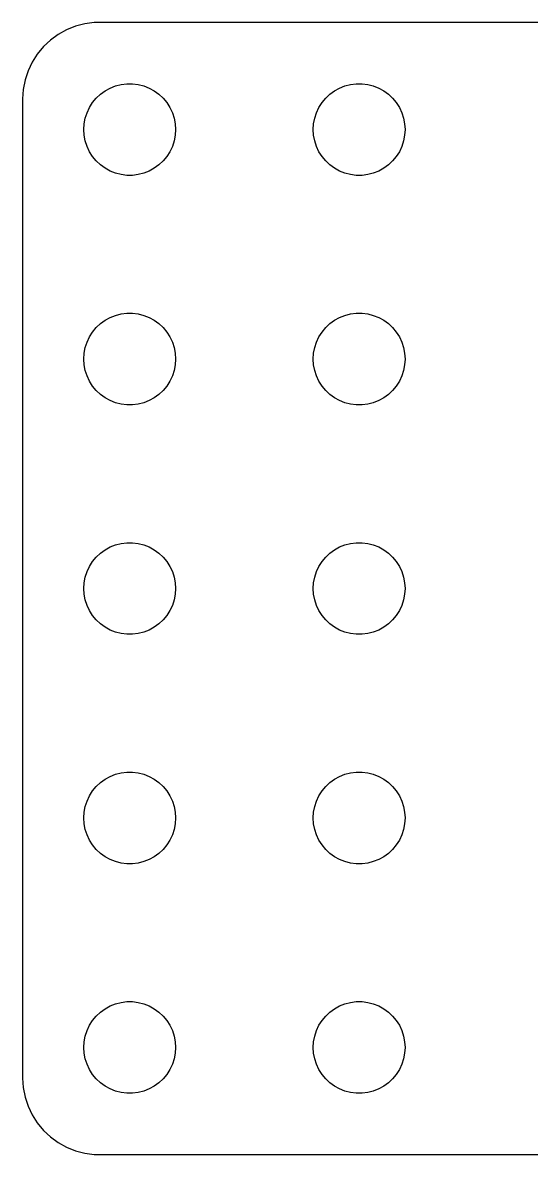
# Model space of a CAD drawing. Header units: metres. Extents: x -37 to 37, y 383 to 793.
# Drawn here: x -37 to -3.7, y 467 to 541 of the extents above; entities that cross this region are included whole.
import ezdxf

# ---------------------------------------------------------------- set-up
doc = ezdxf.new("R2010")
doc.units = ezdxf.units.M

msp = doc.modelspace()

# ---------------------------------------------------------------- linework, layer by layer
for p, q in [((-32.9369, 540.911), (-33.5451, 540.755)), ((-32.3139, 540.99), (-32.9369, 540.911)), ((32.3139, 540.99), (-32.3139, 540.99)), ((-34.6791, 540.222), (-35.1871, 539.853)), ((-34.1289, 540.524), (-34.6791, 540.222)), ((-33.5451, 540.755), (-34.1289, 540.524)), ((-35.6448, 539.423), (-36.0451, 538.939)), ((-35.1871, 539.853), (-35.6448, 539.423)), ((-36.0451, 538.939), (-36.3815, 538.409)), ((-36.6489, 537.841), (-36.8429, 537.243)), ((-36.3815, 538.409), (-36.6489, 537.841)), ((-36.8429, 537.243), (-36.9606, 536.627)), ((-36.9606, 536.627), (-37, 536)), ((-31.9123, 536.312), (-31.6075, 536.533)), ((-31.6075, 536.533), (-31.2773, 536.714)), ((-31.2773, 536.714), (-30.927, 536.853)), ((-30.927, 536.853), (-30.5621, 536.947)), ((-30.5621, 536.947), (-30.1884, 536.994)), ((-30.1884, 536.994), (-29.8116, 536.994)), ((-29.8116, 536.994), (-29.4379, 536.947)), ((-29.4379, 536.947), (-29.0729, 536.853)), ((-29.0729, 536.853), (-28.7227, 536.714)), ((-28.7227, 536.714), (-28.3925, 536.533)), ((-28.3925, 536.533), (-28.0877, 536.312)), ((-16.9123, 536.312), (-16.6075, 536.533)), ((-16.6075, 536.533), (-16.2773, 536.714)), ((-16.2773, 536.714), (-15.927, 536.853)), ((-15.927, 536.853), (-15.5621, 536.947)), ((-15.5621, 536.947), (-15.1884, 536.994)), ((-15.1884, 536.994), (-14.8116, 536.994)), ((-14.8116, 536.994), (-14.4379, 536.947)), ((-14.4379, 536.947), (-14.0729, 536.853)), ((-14.0729, 536.853), (-13.7227, 536.714)), ((-13.7227, 536.714), (-13.3925, 536.533)), ((-13.3925, 536.533), (-13.0877, 536.312)), ((-37, 536), (-37, 472)), ((-32.6289, 535.445), (-32.427, 535.763)), ((-32.427, 535.763), (-32.1869, 536.054)), ((-32.1869, 536.054), (-31.9123, 536.312)), ((-28.0877, 536.312), (-27.8131, 536.054)), ((-27.8131, 536.054), (-27.5729, 535.763)), ((-27.5729, 535.763), (-27.3711, 535.445)), ((-17.6289, 535.445), (-17.427, 535.763)), ((-17.427, 535.763), (-17.1869, 536.054)), ((-17.1869, 536.054), (-16.9123, 536.312)), ((-13.0877, 536.312), (-12.8131, 536.054)), ((-12.8131, 536.054), (-12.5729, 535.763)), ((-12.5729, 535.763), (-12.3711, 535.445)), ((-32.9057, 534.746), (-32.7893, 535.104)), ((-32.7893, 535.104), (-32.6289, 535.445)), ((-27.3711, 535.445), (-27.2107, 535.104)), ((-27.2107, 535.104), (-27.0942, 534.746)), ((-17.9057, 534.746), (-17.7893, 535.104)), ((-17.7893, 535.104), (-17.6289, 535.445)), ((-12.3711, 535.445), (-12.2107, 535.104)), ((-12.2107, 535.104), (-12.0942, 534.746)), ((-33, 534), (-32.9763, 534.376)), ((-32.9763, 534.376), (-32.9057, 534.746)), ((-27.0942, 534.746), (-27.0237, 534.376)), ((-27.0237, 534.376), (-27, 534)), ((-18, 534), (-17.9763, 534.376)), ((-17.9763, 534.376), (-17.9057, 534.746)), ((-12.0942, 534.746), (-12.0237, 534.376)), ((-12.0237, 534.376), (-12, 534)), ((-32.9763, 533.624), (-33, 534)), ((-32.9057, 533.254), (-32.9763, 533.624)), ((-27.0237, 533.624), (-27.0942, 533.254)), ((-27, 534), (-27.0237, 533.624)), ((-17.9763, 533.624), (-18, 534)), ((-17.9057, 533.254), (-17.9763, 533.624)), ((-12.0237, 533.624), (-12.0942, 533.254)), ((-12, 534), (-12.0237, 533.624)), ((-32.7893, 532.896), (-32.9057, 533.254)), ((-32.6289, 532.555), (-32.7893, 532.896)), ((-27.2107, 532.896), (-27.3711, 532.555)), ((-27.0942, 533.254), (-27.2107, 532.896)), ((-17.7893, 532.896), (-17.9057, 533.254)), ((-17.6289, 532.555), (-17.7893, 532.896)), ((-12.2107, 532.896), (-12.3711, 532.555)), ((-12.0942, 533.254), (-12.2107, 532.896)), ((-32.427, 532.237), (-32.6289, 532.555)), ((-32.1869, 531.946), (-32.427, 532.237)), ((-31.9123, 531.688), (-32.1869, 531.946)), ((-27.8131, 531.946), (-28.0877, 531.688)), ((-27.5729, 532.237), (-27.8131, 531.946)), ((-27.3711, 532.555), (-27.5729, 532.237)), ((-17.427, 532.237), (-17.6289, 532.555)), ((-17.1869, 531.946), (-17.427, 532.237)), ((-16.9123, 531.688), (-17.1869, 531.946)), ((-12.8131, 531.946), (-13.0877, 531.688)), ((-12.5729, 532.237), (-12.8131, 531.946)), ((-12.3711, 532.555), (-12.5729, 532.237)), ((-31.6075, 531.467), (-31.9123, 531.688)), ((-31.2773, 531.286), (-31.6075, 531.467)), ((-30.927, 531.147), (-31.2773, 531.286)), ((-28.7227, 531.286), (-29.0729, 531.147)), ((-28.3925, 531.467), (-28.7227, 531.286)), ((-28.0877, 531.688), (-28.3925, 531.467)), ((-16.6075, 531.467), (-16.9123, 531.688)), ((-16.2773, 531.286), (-16.6075, 531.467)), ((-15.927, 531.147), (-16.2773, 531.286)), ((-13.7227, 531.286), (-14.0729, 531.147)), ((-13.3925, 531.467), (-13.7227, 531.286)), ((-13.0877, 531.688), (-13.3925, 531.467)), ((-30.5621, 531.053), (-30.927, 531.147)), ((-30.1884, 531.006), (-30.5621, 531.053)), ((-29.8116, 531.006), (-30.1884, 531.006)), ((-29.4379, 531.053), (-29.8116, 531.006)), ((-29.0729, 531.147), (-29.4379, 531.053)), ((-15.5621, 531.053), (-15.927, 531.147)), ((-15.1884, 531.006), (-15.5621, 531.053)), ((-14.8116, 531.006), (-15.1884, 531.006)), ((-14.4379, 531.053), (-14.8116, 531.006)), ((-14.0729, 531.147), (-14.4379, 531.053)), ((-31.6075, 521.533), (-31.2773, 521.714)), ((-31.2773, 521.714), (-30.927, 521.853)), ((-30.927, 521.853), (-30.5621, 521.947)), ((-30.5621, 521.947), (-30.1884, 521.994)), ((-30.1884, 521.994), (-29.8116, 521.994)), ((-29.8116, 521.994), (-29.4379, 521.947)), ((-29.4379, 521.947), (-29.0729, 521.853)), ((-29.0729, 521.853), (-28.7227, 521.714)), ((-28.7227, 521.714), (-28.3925, 521.533)), ((-16.6075, 521.533), (-16.2773, 521.714)), ((-16.2773, 521.714), (-15.927, 521.853)), ((-15.927, 521.853), (-15.5621, 521.947)), ((-15.5621, 521.947), (-15.1884, 521.994)), ((-15.1884, 521.994), (-14.8116, 521.994)), ((-14.8116, 521.994), (-14.4379, 521.947)), ((-14.4379, 521.947), (-14.0729, 521.853)), ((-14.0729, 521.853), (-13.7227, 521.714)), ((-13.7227, 521.714), (-13.3925, 521.533)), ((-32.427, 520.763), (-32.1869, 521.054)), ((-32.1869, 521.054), (-31.9123, 521.312)), ((-31.9123, 521.312), (-31.6075, 521.533)), ((-28.3925, 521.533), (-28.0877, 521.312)), ((-28.0877, 521.312), (-27.8131, 521.054)), ((-27.8131, 521.054), (-27.5729, 520.763)), ((-17.427, 520.763), (-17.1869, 521.054)), ((-17.1869, 521.054), (-16.9123, 521.312)), ((-16.9123, 521.312), (-16.6075, 521.533)), ((-13.3925, 521.533), (-13.0877, 521.312)), ((-13.0877, 521.312), (-12.8131, 521.054)), ((-12.8131, 521.054), (-12.5729, 520.763)), ((-32.9057, 519.746), (-32.7893, 520.104)), ((-32.7893, 520.104), (-32.6289, 520.445)), ((-32.6289, 520.445), (-32.427, 520.763)), ((-27.5729, 520.763), (-27.3711, 520.445)), ((-27.3711, 520.445), (-27.2107, 520.104)), ((-27.2107, 520.104), (-27.0942, 519.746)), ((-17.9057, 519.746), (-17.7893, 520.104)), ((-17.7893, 520.104), (-17.6289, 520.445)), ((-17.6289, 520.445), (-17.427, 520.763)), ((-12.5729, 520.763), (-12.3711, 520.445)), ((-12.3711, 520.445), (-12.2107, 520.104)), ((-12.2107, 520.104), (-12.0942, 519.746)), ((-33, 519), (-32.9763, 519.376)), ((-32.9763, 519.376), (-32.9057, 519.746)), ((-27.0942, 519.746), (-27.0237, 519.376)), ((-27.0237, 519.376), (-27, 519)), ((-18, 519), (-17.9763, 519.376)), ((-17.9763, 519.376), (-17.9057, 519.746)), ((-12.0942, 519.746), (-12.0237, 519.376)), ((-12.0237, 519.376), (-12, 519)), ((-32.9763, 518.624), (-33, 519)), ((-32.9057, 518.254), (-32.9763, 518.624)), ((-27.0237, 518.624), (-27.0942, 518.254)), ((-27, 519), (-27.0237, 518.624)), ((-17.9763, 518.624), (-18, 519)), ((-17.9057, 518.254), (-17.9763, 518.624)), ((-12.0237, 518.624), (-12.0942, 518.254)), ((-12, 519), (-12.0237, 518.624)), ((-32.7893, 517.896), (-32.9057, 518.254)), ((-32.6289, 517.555), (-32.7893, 517.896)), ((-27.2107, 517.896), (-27.3711, 517.555)), ((-27.0942, 518.254), (-27.2107, 517.896)), ((-17.7893, 517.896), (-17.9057, 518.254)), ((-17.6289, 517.555), (-17.7893, 517.896)), ((-12.2107, 517.896), (-12.3711, 517.555)), ((-12.0942, 518.254), (-12.2107, 517.896)), ((-32.427, 517.237), (-32.6289, 517.555)), ((-32.1869, 516.946), (-32.427, 517.237)), ((-27.5729, 517.237), (-27.8131, 516.946)), ((-27.3711, 517.555), (-27.5729, 517.237)), ((-17.427, 517.237), (-17.6289, 517.555)), ((-17.1869, 516.946), (-17.427, 517.237)), ((-12.5729, 517.237), (-12.8131, 516.946)), ((-12.3711, 517.555), (-12.5729, 517.237)), ((-31.9123, 516.688), (-32.1869, 516.946)), ((-31.6075, 516.467), (-31.9123, 516.688)), ((-31.2773, 516.286), (-31.6075, 516.467)), ((-28.3925, 516.467), (-28.7227, 516.286)), ((-28.0877, 516.688), (-28.3925, 516.467)), ((-27.8131, 516.946), (-28.0877, 516.688)), ((-16.9123, 516.688), (-17.1869, 516.946)), ((-16.6075, 516.467), (-16.9123, 516.688)), ((-16.2773, 516.286), (-16.6075, 516.467)), ((-13.3925, 516.467), (-13.7227, 516.286)), ((-13.0877, 516.688), (-13.3925, 516.467)), ((-12.8131, 516.946), (-13.0877, 516.688)), ((-30.927, 516.147), (-31.2773, 516.286)), ((-30.5621, 516.053), (-30.927, 516.147)), ((-30.1884, 516.006), (-30.5621, 516.053)), ((-29.8116, 516.006), (-30.1884, 516.006)), ((-29.4379, 516.053), (-29.8116, 516.006)), ((-29.0729, 516.147), (-29.4379, 516.053)), ((-28.7227, 516.286), (-29.0729, 516.147)), ((-15.927, 516.147), (-16.2773, 516.286)), ((-15.5621, 516.053), (-15.927, 516.147)), ((-15.1884, 516.006), (-15.5621, 516.053)), ((-14.8116, 516.006), (-15.1884, 516.006)), ((-14.4379, 516.053), (-14.8116, 516.006)), ((-14.0729, 516.147), (-14.4379, 516.053)), ((-13.7227, 516.286), (-14.0729, 516.147)), ((-31.2773, 506.714), (-30.927, 506.853)), ((-30.927, 506.853), (-30.5621, 506.947)), ((-30.5621, 506.947), (-30.1884, 506.994)), ((-30.1884, 506.994), (-29.8116, 506.994)), ((-29.8116, 506.994), (-29.4379, 506.947)), ((-29.4379, 506.947), (-29.0729, 506.853)), ((-29.0729, 506.853), (-28.7227, 506.714)), ((-16.2773, 506.714), (-15.927, 506.853)), ((-15.927, 506.853), (-15.5621, 506.947)), ((-15.5621, 506.947), (-15.1884, 506.994)), ((-15.1884, 506.994), (-14.8116, 506.994)), ((-14.8116, 506.994), (-14.4379, 506.947)), ((-14.4379, 506.947), (-14.0729, 506.853)), ((-14.0729, 506.853), (-13.7227, 506.714)), ((-32.427, 505.763), (-32.1869, 506.054)), ((-32.1869, 506.054), (-31.9123, 506.312)), ((-31.9123, 506.312), (-31.6075, 506.533)), ((-31.6075, 506.533), (-31.2773, 506.714)), ((-28.7227, 506.714), (-28.3925, 506.533)), ((-28.3925, 506.533), (-28.0877, 506.312)), ((-28.0877, 506.312), (-27.8131, 506.054)), ((-27.8131, 506.054), (-27.5729, 505.763)), ((-17.427, 505.763), (-17.1869, 506.054)), ((-17.1869, 506.054), (-16.9123, 506.312)), ((-16.9123, 506.312), (-16.6075, 506.533)), ((-16.6075, 506.533), (-16.2773, 506.714)), ((-13.7227, 506.714), (-13.3925, 506.533)), ((-13.3925, 506.533), (-13.0877, 506.312)), ((-13.0877, 506.312), (-12.8131, 506.054)), ((-12.8131, 506.054), (-12.5729, 505.763)), ((-32.7893, 505.104), (-32.6289, 505.445)), ((-32.6289, 505.445), (-32.427, 505.763)), ((-27.5729, 505.763), (-27.3711, 505.445)), ((-27.3711, 505.445), (-27.2107, 505.104)), ((-17.7893, 505.104), (-17.6289, 505.445)), ((-17.6289, 505.445), (-17.427, 505.763)), ((-12.5729, 505.763), (-12.3711, 505.445)), ((-12.3711, 505.445), (-12.2107, 505.104)), ((-32.9763, 504.376), (-32.9057, 504.746)), ((-32.9057, 504.746), (-32.7893, 505.104)), ((-27.2107, 505.104), (-27.0942, 504.746)), ((-27.0942, 504.746), (-27.0237, 504.376)), ((-17.9763, 504.376), (-17.9057, 504.746)), ((-17.9057, 504.746), (-17.7893, 505.104)), ((-12.2107, 505.104), (-12.0942, 504.746)), ((-12.0942, 504.746), (-12.0237, 504.376)), ((-33, 504), (-32.9763, 504.376)), ((-32.9763, 503.624), (-33, 504)), ((-27.0237, 504.376), (-27, 504)), ((-27, 504), (-27.0237, 503.624)), ((-18, 504), (-17.9763, 504.376)), ((-17.9763, 503.624), (-18, 504)), ((-12.0237, 504.376), (-12, 504)), ((-12, 504), (-12.0237, 503.624)), ((-32.9057, 503.254), (-32.9763, 503.624)), ((-32.7893, 502.896), (-32.9057, 503.254)), ((-27.0942, 503.254), (-27.2107, 502.896)), ((-27.0237, 503.624), (-27.0942, 503.254)), ((-17.9057, 503.254), (-17.9763, 503.624)), ((-17.7893, 502.896), (-17.9057, 503.254)), ((-12.0942, 503.254), (-12.2107, 502.896)), ((-12.0237, 503.624), (-12.0942, 503.254)), ((-32.6289, 502.555), (-32.7893, 502.896)), ((-32.427, 502.237), (-32.6289, 502.555)), ((-27.3711, 502.555), (-27.5729, 502.237)), ((-27.2107, 502.896), (-27.3711, 502.555)), ((-17.6289, 502.555), (-17.7893, 502.896)), ((-17.427, 502.237), (-17.6289, 502.555)), ((-12.3711, 502.555), (-12.5729, 502.237)), ((-12.2107, 502.896), (-12.3711, 502.555)), ((-32.1869, 501.946), (-32.427, 502.237)), ((-31.9123, 501.688), (-32.1869, 501.946)), ((-31.6075, 501.467), (-31.9123, 501.688)), ((-28.0877, 501.688), (-28.3925, 501.467)), ((-27.8131, 501.946), (-28.0877, 501.688)), ((-27.5729, 502.237), (-27.8131, 501.946)), ((-17.1869, 501.946), (-17.427, 502.237)), ((-16.9123, 501.688), (-17.1869, 501.946)), ((-16.6075, 501.467), (-16.9123, 501.688)), ((-13.0877, 501.688), (-13.3925, 501.467)), ((-12.8131, 501.946), (-13.0877, 501.688)), ((-12.5729, 502.237), (-12.8131, 501.946)), ((-31.2773, 501.286), (-31.6075, 501.467)), ((-30.927, 501.147), (-31.2773, 501.286)), ((-30.5621, 501.053), (-30.927, 501.147)), ((-30.1884, 501.006), (-30.5621, 501.053)), ((-29.8116, 501.006), (-30.1884, 501.006)), ((-29.4379, 501.053), (-29.8116, 501.006)), ((-29.0729, 501.147), (-29.4379, 501.053)), ((-28.7227, 501.286), (-29.0729, 501.147)), ((-28.3925, 501.467), (-28.7227, 501.286)), ((-16.2773, 501.286), (-16.6075, 501.467)), ((-15.927, 501.147), (-16.2773, 501.286)), ((-15.5621, 501.053), (-15.927, 501.147)), ((-15.1884, 501.006), (-15.5621, 501.053)), ((-14.8116, 501.006), (-15.1884, 501.006)), ((-14.4379, 501.053), (-14.8116, 501.006)), ((-14.0729, 501.147), (-14.4379, 501.053)), ((-13.7227, 501.286), (-14.0729, 501.147)), ((-13.3925, 501.467), (-13.7227, 501.286)), ((-30.5621, 491.947), (-30.1884, 491.994)), ((-30.1884, 491.994), (-29.8116, 491.994)), ((-29.8116, 491.994), (-29.4379, 491.947)), ((-15.5621, 491.947), (-15.1884, 491.994)), ((-15.1884, 491.994), (-14.8116, 491.994)), ((-14.8116, 491.994), (-14.4379, 491.947)), ((-32.1869, 491.054), (-31.9123, 491.312)), ((-31.9123, 491.312), (-31.6075, 491.533)), ((-31.6075, 491.533), (-31.2773, 491.714)), ((-31.2773, 491.714), (-30.927, 491.853)), ((-30.927, 491.853), (-30.5621, 491.947)), ((-29.4379, 491.947), (-29.0729, 491.853)), ((-29.0729, 491.853), (-28.7227, 491.714)), ((-28.7227, 491.714), (-28.3925, 491.533)), ((-28.3925, 491.533), (-28.0877, 491.312)), ((-28.0877, 491.312), (-27.8131, 491.054)), ((-17.1869, 491.054), (-16.9123, 491.312)), ((-16.9123, 491.312), (-16.6075, 491.533)), ((-16.6075, 491.533), (-16.2773, 491.714)), ((-16.2773, 491.714), (-15.927, 491.853)), ((-15.927, 491.853), (-15.5621, 491.947)), ((-14.4379, 491.947), (-14.0729, 491.853)), ((-14.0729, 491.853), (-13.7227, 491.714)), ((-13.7227, 491.714), (-13.3925, 491.533)), ((-13.3925, 491.533), (-13.0877, 491.312)), ((-13.0877, 491.312), (-12.8131, 491.054)), ((-32.6289, 490.445), (-32.427, 490.763)), ((-32.427, 490.763), (-32.1869, 491.054)), ((-27.8131, 491.054), (-27.5729, 490.763)), ((-27.5729, 490.763), (-27.3711, 490.445)), ((-17.6289, 490.445), (-17.427, 490.763)), ((-17.427, 490.763), (-17.1869, 491.054)), ((-12.8131, 491.054), (-12.5729, 490.763)), ((-12.5729, 490.763), (-12.3711, 490.445)), ((-32.9057, 489.746), (-32.7893, 490.104)), ((-32.7893, 490.104), (-32.6289, 490.445)), ((-27.3711, 490.445), (-27.2107, 490.104)), ((-27.2107, 490.104), (-27.0942, 489.746)), ((-17.9057, 489.746), (-17.7893, 490.104)), ((-17.7893, 490.104), (-17.6289, 490.445)), ((-12.3711, 490.445), (-12.2107, 490.104)), ((-12.2107, 490.104), (-12.0942, 489.746)), ((-33, 489), (-32.9763, 489.376)), ((-32.9763, 489.376), (-32.9057, 489.746)), ((-27.0942, 489.746), (-27.0237, 489.376)), ((-27.0237, 489.376), (-27, 489)), ((-18, 489), (-17.9763, 489.376)), ((-17.9763, 489.376), (-17.9057, 489.746)), ((-12.0942, 489.746), (-12.0237, 489.376)), ((-12.0237, 489.376), (-12, 489)), ((-32.9763, 488.624), (-33, 489)), ((-32.9057, 488.254), (-32.9763, 488.624)), ((-27.0237, 488.624), (-27.0942, 488.254)), ((-27, 489), (-27.0237, 488.624)), ((-17.9763, 488.624), (-18, 489)), ((-17.9057, 488.254), (-17.9763, 488.624)), ((-12.0237, 488.624), (-12.0942, 488.254)), ((-12, 489), (-12.0237, 488.624)), ((-32.7893, 487.896), (-32.9057, 488.254)), ((-32.6289, 487.555), (-32.7893, 487.896)), ((-32.427, 487.237), (-32.6289, 487.555)), ((-27.3711, 487.555), (-27.5729, 487.237)), ((-27.2107, 487.896), (-27.3711, 487.555)), ((-27.0942, 488.254), (-27.2107, 487.896)), ((-17.7893, 487.896), (-17.9057, 488.254)), ((-17.6289, 487.555), (-17.7893, 487.896)), ((-17.427, 487.237), (-17.6289, 487.555)), ((-12.3711, 487.555), (-12.5729, 487.237)), ((-12.2107, 487.896), (-12.3711, 487.555)), ((-12.0942, 488.254), (-12.2107, 487.896)), ((-32.1869, 486.946), (-32.427, 487.237)), ((-31.9123, 486.688), (-32.1869, 486.946)), ((-27.8131, 486.946), (-28.0877, 486.688)), ((-27.5729, 487.237), (-27.8131, 486.946)), ((-17.1869, 486.946), (-17.427, 487.237)), ((-16.9123, 486.688), (-17.1869, 486.946)), ((-12.8131, 486.946), (-13.0877, 486.688)), ((-12.5729, 487.237), (-12.8131, 486.946)), ((-31.6075, 486.467), (-31.9123, 486.688)), ((-31.2773, 486.286), (-31.6075, 486.467)), ((-30.927, 486.147), (-31.2773, 486.286)), ((-30.5621, 486.053), (-30.927, 486.147)), ((-30.1884, 486.006), (-30.5621, 486.053)), ((-29.4379, 486.053), (-29.8116, 486.006)), ((-29.0729, 486.147), (-29.4379, 486.053)), ((-28.7227, 486.286), (-29.0729, 486.147)), ((-28.3925, 486.467), (-28.7227, 486.286)), ((-28.0877, 486.688), (-28.3925, 486.467)), ((-16.6075, 486.467), (-16.9123, 486.688)), ((-16.2773, 486.286), (-16.6075, 486.467)), ((-15.927, 486.147), (-16.2773, 486.286)), ((-15.5621, 486.053), (-15.927, 486.147)), ((-15.1884, 486.006), (-15.5621, 486.053)), ((-14.4379, 486.053), (-14.8116, 486.006)), ((-14.0729, 486.147), (-14.4379, 486.053)), ((-13.7227, 486.286), (-14.0729, 486.147)), ((-13.3925, 486.467), (-13.7227, 486.286)), ((-13.0877, 486.688), (-13.3925, 486.467)), ((-29.8116, 486.006), (-30.1884, 486.006)), ((-14.8116, 486.006), (-15.1884, 486.006)), ((-31.9123, 476.312), (-31.6075, 476.533)), ((-31.6075, 476.533), (-31.2773, 476.714)), ((-31.2773, 476.714), (-30.927, 476.853)), ((-30.927, 476.853), (-30.5621, 476.947)), ((-30.5621, 476.947), (-30.1884, 476.994)), ((-30.1884, 476.994), (-29.8116, 476.994)), ((-29.8116, 476.994), (-29.4379, 476.947)), ((-29.4379, 476.947), (-29.0729, 476.853)), ((-29.0729, 476.853), (-28.7227, 476.714)), ((-28.7227, 476.714), (-28.3925, 476.533)), ((-28.3925, 476.533), (-28.0877, 476.312)), ((-16.9123, 476.312), (-16.6075, 476.533)), ((-16.6075, 476.533), (-16.2773, 476.714)), ((-16.2773, 476.714), (-15.927, 476.853)), ((-15.927, 476.853), (-15.5621, 476.947)), ((-15.5621, 476.947), (-15.1884, 476.994)), ((-15.1884, 476.994), (-14.8116, 476.994)), ((-14.8116, 476.994), (-14.4379, 476.947)), ((-14.4379, 476.947), (-14.0729, 476.853)), ((-14.0729, 476.853), (-13.7227, 476.714)), ((-13.7227, 476.714), (-13.3925, 476.533)), ((-13.3925, 476.533), (-13.0877, 476.312)), ((-32.6289, 475.445), (-32.427, 475.763)), ((-32.427, 475.763), (-32.1869, 476.054)), ((-32.1869, 476.054), (-31.9123, 476.312)), ((-28.0877, 476.312), (-27.8131, 476.054)), ((-27.8131, 476.054), (-27.5729, 475.763)), ((-27.5729, 475.763), (-27.3711, 475.445)), ((-17.6289, 475.445), (-17.427, 475.763)), ((-17.427, 475.763), (-17.1869, 476.054)), ((-17.1869, 476.054), (-16.9123, 476.312)), ((-13.0877, 476.312), (-12.8131, 476.054)), ((-12.8131, 476.054), (-12.5729, 475.763)), ((-12.5729, 475.763), (-12.3711, 475.445)), ((-32.9057, 474.746), (-32.7893, 475.104)), ((-32.7893, 475.104), (-32.6289, 475.445)), ((-27.3711, 475.445), (-27.2107, 475.104)), ((-27.2107, 475.104), (-27.0942, 474.746)), ((-17.9057, 474.746), (-17.7893, 475.104)), ((-17.7893, 475.104), (-17.6289, 475.445)), ((-12.3711, 475.445), (-12.2107, 475.104)), ((-12.2107, 475.104), (-12.0942, 474.746)), ((-33, 474), (-32.9763, 474.376)), ((-32.9763, 474.376), (-32.9057, 474.746)), ((-27.0942, 474.746), (-27.0237, 474.376)), ((-27.0237, 474.376), (-27, 474)), ((-18, 474), (-17.9763, 474.376)), ((-17.9763, 474.376), (-17.9057, 474.746)), ((-12.0942, 474.746), (-12.0237, 474.376)), ((-12.0237, 474.376), (-12, 474)), ((-32.9763, 473.624), (-33, 474)), ((-32.9057, 473.254), (-32.9763, 473.624)), ((-27.0237, 473.624), (-27.0942, 473.254)), ((-27, 474), (-27.0237, 473.624)), ((-17.9763, 473.624), (-18, 474)), ((-17.9057, 473.254), (-17.9763, 473.624)), ((-12.0237, 473.624), (-12.0942, 473.254)), ((-12, 474), (-12.0237, 473.624)), ((-32.7893, 472.896), (-32.9057, 473.254)), ((-32.6289, 472.555), (-32.7893, 472.896)), ((-27.2107, 472.896), (-27.3711, 472.555)), ((-27.0942, 473.254), (-27.2107, 472.896)), ((-17.7893, 472.896), (-17.9057, 473.254)), ((-17.6289, 472.555), (-17.7893, 472.896)), ((-12.2107, 472.896), (-12.3711, 472.555)), ((-12.0942, 473.254), (-12.2107, 472.896)), ((-37, 472), (-36.9606, 471.373)), ((-32.427, 472.237), (-32.6289, 472.555)), ((-32.1869, 471.946), (-32.427, 472.237)), ((-27.5729, 472.237), (-27.8131, 471.946)), ((-27.3711, 472.555), (-27.5729, 472.237)), ((-17.427, 472.237), (-17.6289, 472.555)), ((-17.1869, 471.946), (-17.427, 472.237)), ((-12.5729, 472.237), (-12.8131, 471.946)), ((-12.3711, 472.555), (-12.5729, 472.237)), ((-36.9606, 471.373), (-36.8429, 470.757)), ((-31.9123, 471.688), (-32.1869, 471.946)), ((-31.6075, 471.467), (-31.9123, 471.688)), ((-31.2773, 471.286), (-31.6075, 471.467)), ((-30.927, 471.147), (-31.2773, 471.286)), ((-28.7227, 471.286), (-29.0729, 471.147)), ((-28.3925, 471.467), (-28.7227, 471.286)), ((-28.0877, 471.688), (-28.3925, 471.467)), ((-27.8131, 471.946), (-28.0877, 471.688)), ((-16.9123, 471.688), (-17.1869, 471.946)), ((-16.6075, 471.467), (-16.9123, 471.688)), ((-16.2773, 471.286), (-16.6075, 471.467)), ((-15.927, 471.147), (-16.2773, 471.286)), ((-13.7227, 471.286), (-14.0729, 471.147)), ((-13.3925, 471.467), (-13.7227, 471.286)), ((-13.0877, 471.688), (-13.3925, 471.467)), ((-12.8131, 471.946), (-13.0877, 471.688)), ((-36.8429, 470.757), (-36.6489, 470.159)), ((-30.5621, 471.053), (-30.927, 471.147)), ((-30.1884, 471.006), (-30.5621, 471.053)), ((-29.8116, 471.006), (-30.1884, 471.006)), ((-29.4379, 471.053), (-29.8116, 471.006)), ((-29.0729, 471.147), (-29.4379, 471.053)), ((-15.5621, 471.053), (-15.927, 471.147)), ((-15.1884, 471.006), (-15.5621, 471.053)), ((-14.8116, 471.006), (-15.1884, 471.006)), ((-14.4379, 471.053), (-14.8116, 471.006)), ((-14.0729, 471.147), (-14.4379, 471.053)), ((-36.6489, 470.159), (-36.3815, 469.591)), ((-36.3815, 469.591), (-36.0451, 469.061)), ((-36.0451, 469.061), (-35.6448, 468.577)), ((-35.6448, 468.577), (-35.1871, 468.147)), ((-35.1871, 468.147), (-34.6791, 467.778)), ((-34.6791, 467.778), (-34.1289, 467.476)), ((-34.1289, 467.476), (-33.5451, 467.245)), ((-33.5451, 467.245), (-32.9369, 467.089)), ((-32.9369, 467.089), (-32.3139, 467.01)), ((-32.3139, 467.01), (32.3139, 467.01))]:
    msp.add_line(p, q)

doc.saveas('drawing.dxf')
